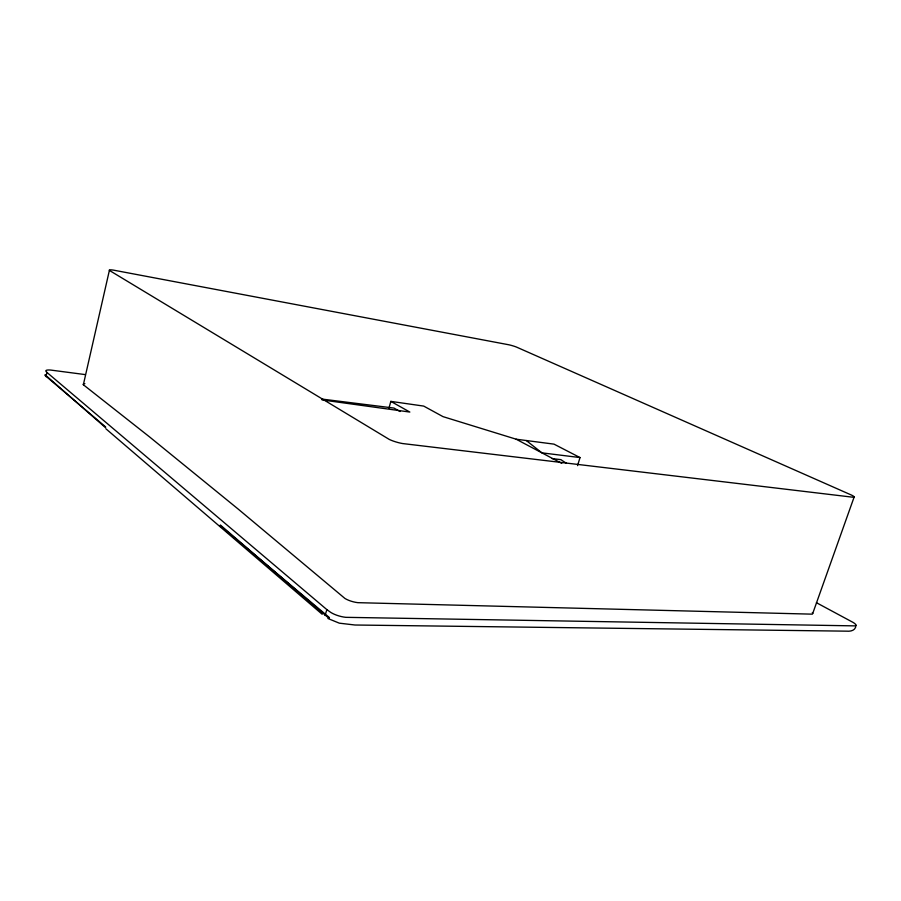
<?xml version="1.0" encoding="UTF-8"?>
<svg xmlns="http://www.w3.org/2000/svg" width="901" height="901" viewBox="0 0 901 901"><rect width="100%" height="100%" fill="white"/><g stroke="black" fill="none" stroke-linecap="round" stroke-linejoin="round"><path stroke-width="1.35" d="M85.381 374.613L50.602 370.052A10.114 2.106 12.4 0 0 45.85 371.167L46.852 372.361L46.064 376.686M812.297 612.635A9.629 2.162 20 0 1 811.756 614.144L357.855 602.668A12.445 4.066 15.3 0 1 344.97 598.478L237.943 508.874L149.453 436.827L83.354 384.75L109.381 270.401A9.235 1.228 14 0 1 113.301 270.097L508.997 344.813A7.14 0.822 16.2 0 1 516.408 347.043L851.817 495.223A9.821 1.374 18.5 0 1 853.303 497.262L402.51 443.54A12.76 2.613 15.6 0 1 389.243 439.406L109.381 270.401M388.973 408.108L390.843 401.384L423.718 406.092L443.022 416.645L516.16 439.204L554.002 444.137L580.03 457.573L577.541 465.626M46.852 372.361L326.872 609.628L325.047 615.484M812.679 613.592L854.148 496.992M855.95 625.238C855.837 630.396 850.859 631.556 846.726 631.162L354.983 625.012L339.294 623.165L327.953 618.514M552.065 458.586L560.895 459.656A789.141 257.72 4.6 0 0 566.447 463.328M580.03 457.573L541.906 452.854L526.297 440.533M321.556 399.03L393.974 408.074L400.033 411.509M322.085 399.931L409.842 412.061L390.843 401.384M45.05 375.447L105.676 426.984M516.16 439.204L561.74 463.373M816.43 602.701L853.393 622.58A10.835 2.376 20.3 0 1 855.026 625.88L345.759 617.331A14.427 4.888 15.1 0 1 330.813 612.443L326.872 609.628M329.394 617.568L220.216 525.857M220.351 525.013L329.056 618.379M105.946 428.82L322.209 614.291M105.575 427.716L45.061 374.737M83.354 384.75A9.066 1.937 12.6 0 1 84.874 383.646"/></g></svg>
